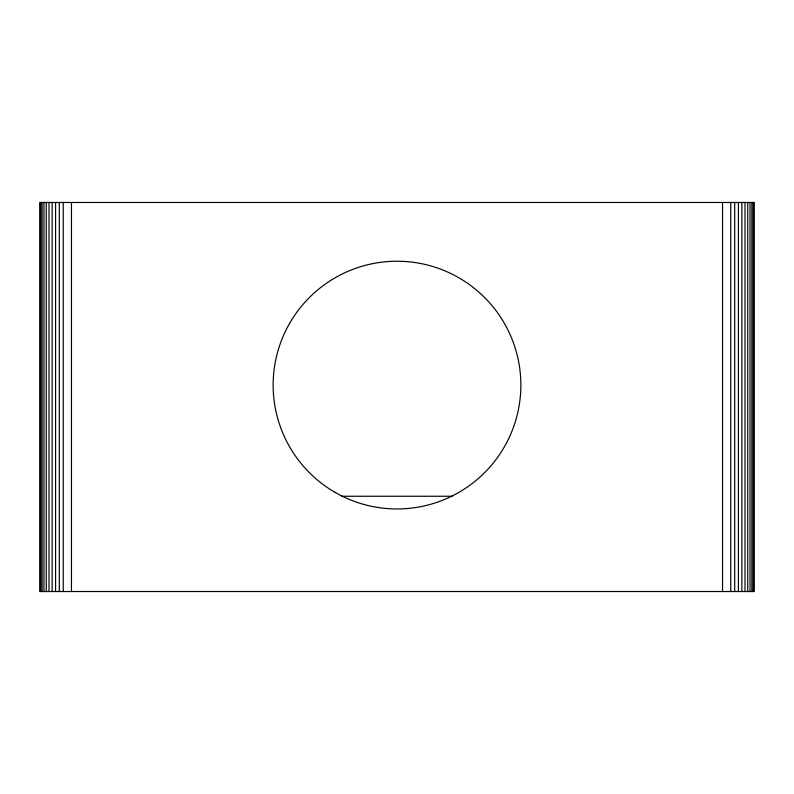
<?xml version="1.0" encoding="UTF-8"?>
<svg xmlns="http://www.w3.org/2000/svg" width="794" height="794" viewBox="0 0 794 794"><rect width="100%" height="100%" fill="white"/><g stroke="black" fill="none" stroke-linecap="round" stroke-linejoin="round"><path stroke-width="1.19" d="M341.579 496.25L452.332 496.25M753.218 202.47L753.218 591.53M751.878 202.47L751.878 591.53M750.042 202.47L750.042 591.53M747.74 202.47L747.74 591.53M745 202.47L745 591.53M741.874 202.47L741.874 591.53M738.42 202.47L738.42 591.53M734.698 202.47L734.698 591.53M730.758 202.47L730.758 591.53M722.54 202.47L722.54 591.53M71.46 202.47L71.46 591.53M63.242 202.47L63.242 591.53M59.302 202.47L59.302 591.53M55.58 202.47L55.58 591.53M52.126 202.47L52.126 591.53M49 202.47L49 591.53M46.26 202.47L46.26 591.53M43.958 202.47L43.958 591.53M42.122 202.47L42.122 591.53M40.782 202.47L40.782 591.53M754.3 202.47L39.7 202.47L39.7 591.53L754.3 591.53L754.3 202.47M335.068 492.359A123.864 123.864 0 0 0 520.864 385.09A123.864 123.864 0 0 0 335.068 277.821A123.864 123.864 0 0 0 335.068 492.359"/></g></svg>
